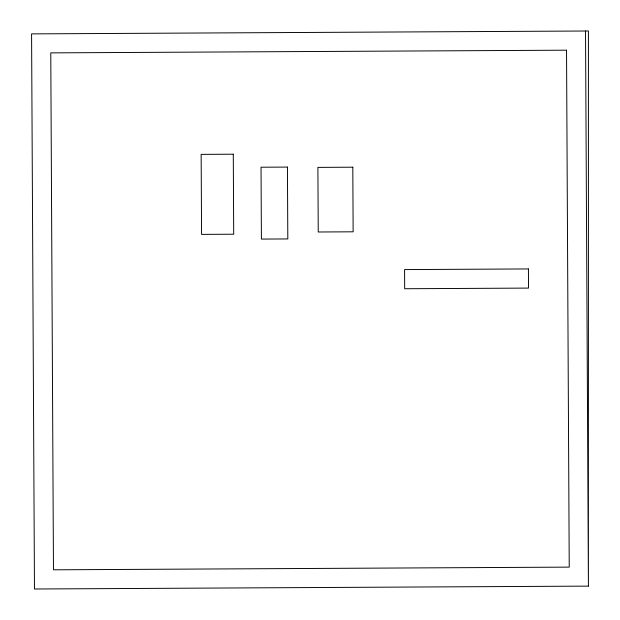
<?xml version="1.0" encoding="UTF-8"?>
<svg xmlns="http://www.w3.org/2000/svg" width="620" height="620" viewBox="0 0 620 620"><rect width="100%" height="100%" fill="white"/><g stroke="black" fill="none" stroke-linecap="round" stroke-linejoin="round"><path stroke-width="0.93" d="M588.419 586.117L34.472 589L31.581 33.883L588.419 31L588.419 586.117L585.528 31M566.533 50.189L50.77 52.878L53.467 569.811L569.23 567.122L566.533 50.189M233.283 154.209L201.151 154.372L201.57 234.383L233.701 234.213L233.283 154.209M287.432 167.082L261.036 167.214L261.408 239.08L287.812 238.94L287.432 167.082M352.803 167.199L317.897 167.385L318.238 231.996L353.137 231.81L352.803 167.199M528.426 268.94L404.573 269.591L404.674 288.742L528.527 288.091L528.426 268.94"/></g></svg>
